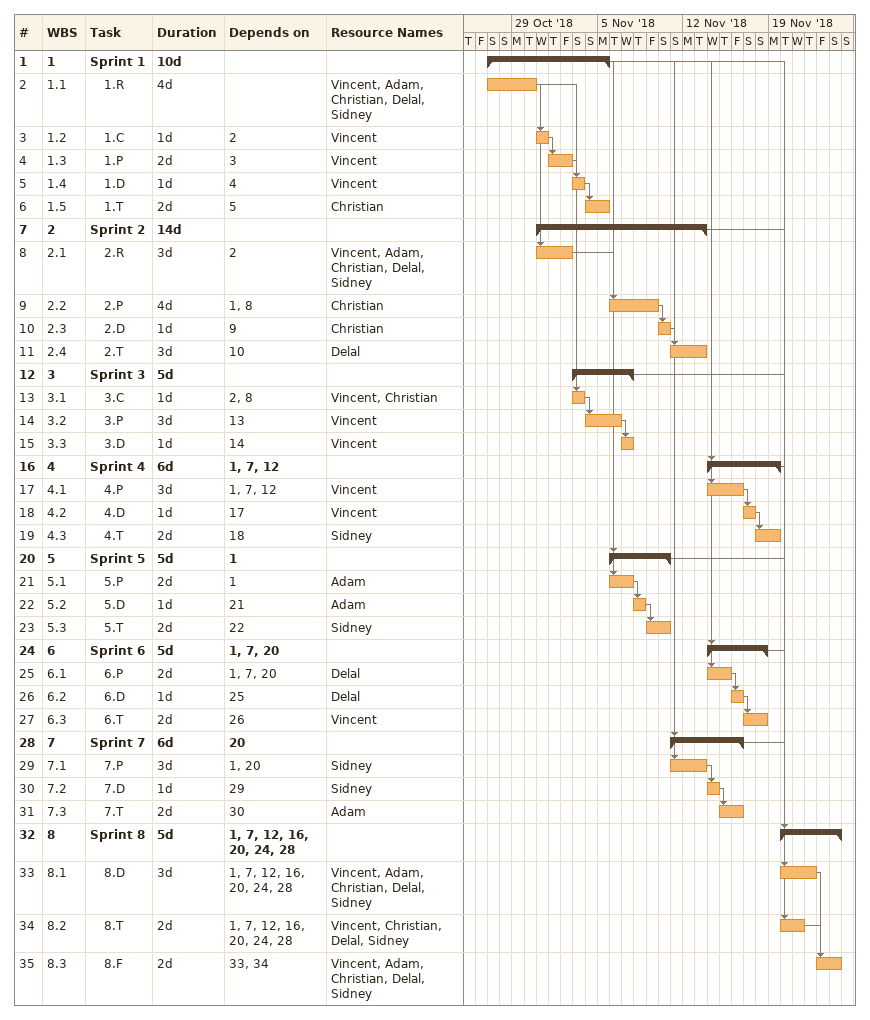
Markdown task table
| ID | WBS | Task | Duration | Start | Finish | Predecessors | Resources |
|---|---|---|---|---|---|---|---|
| 1 | 1 | **Sprint 1** | 10d | 2018-10-27 | 2018-11-05 |  |  |
| 2 | 1.1 | 1.R | 4d | 2018-10-27 | 2018-10-30 |  | Vincent, Adam, Christian, Delal, Sidney |
| 3 | 1.2 | 1.C | 1d | 2018-10-31 | 2018-10-31 | 2 | Vincent |
| 4 | 1.3 | 1.P | 2d | 2018-11-01 | 2018-11-02 | 3 | Vincent |
| 5 | 1.4 | 1.D | 1d | 2018-11-03 | 2018-11-03 | 4 | Vincent |
| 6 | 1.5 | 1.T | 2d | 2018-11-04 | 2018-11-05 | 5 | Christian |
| 7 | 2 | **Sprint 2** | 14d | 2018-10-31 | 2018-11-13 |  |  |
| 8 | 2.1 | 2.R | 3d | 2018-10-31 | 2018-11-02 | 2 | Vincent, Adam, Christian, Delal, Sidney |
| 9 | 2.2 | 2.P | 4d | 2018-11-06 | 2018-11-09 | 1, 8 | Christian |
| 10 | 2.3 | 2.D | 1d | 2018-11-10 | 2018-11-10 | 9 | Christian |
| 11 | 2.4 | 2.T | 3d | 2018-11-11 | 2018-11-13 | 10 | Delal |
| 12 | 3 | **Sprint 3** | 5d | 2018-11-03 | 2018-11-07 |  |  |
| 13 | 3.1 | 3.C | 1d | 2018-11-03 | 2018-11-03 | 2, 8 | Vincent, Christian |
| 14 | 3.2 | 3.P | 3d | 2018-11-04 | 2018-11-06 | 13 | Vincent |
| 15 | 3.3 | 3.D | 1d | 2018-11-07 | 2018-11-07 | 14 | Vincent |
| 16 | 4 | **Sprint 4** | 6d | 2018-11-14 | 2018-11-19 | 1, 7, 12 |  |
| 17 | 4.1 | 4.P | 3d | 2018-11-14 | 2018-11-16 | 1, 7, 12 | Vincent |
| 18 | 4.2 | 4.D | 1d | 2018-11-17 | 2018-11-17 | 17 | Vincent |
| 19 | 4.3 | 4.T | 2d | 2018-11-18 | 2018-11-19 | 18 | Sidney |
| 20 | 5 | **Sprint 5** | 5d | 2018-11-06 | 2018-11-10 | 1 |  |
| 21 | 5.1 | 5.P | 2d | 2018-11-06 | 2018-11-07 | 1 | Adam |
| 22 | 5.2 | 5.D | 1d | 2018-11-08 | 2018-11-08 | 21 | Adam |
| 23 | 5.3 | 5.T | 2d | 2018-11-09 | 2018-11-10 | 22 | Sidney |
| 24 | 6 | **Sprint 6** | 5d | 2018-11-14 | 2018-11-18 | 1, 7, 20 |  |
| 25 | 6.1 | 6.P | 2d | 2018-11-14 | 2018-11-15 | 1, 7, 20 | Delal |
| 26 | 6.2 | 6.D | 1d | 2018-11-16 | 2018-11-16 | 25 | Delal |
| 27 | 6.3 | 6.T | 2d | 2018-11-17 | 2018-11-18 | 26 | Vincent |
| 28 | 7 | **Sprint 7** | 6d | 2018-11-11 | 2018-11-16 | 20 |  |
| 29 | 7.1 | 7.P | 3d | 2018-11-11 | 2018-11-13 | 1, 20 | Sidney |
| 30 | 7.2 | 7.D | 1d | 2018-11-14 | 2018-11-14 | 29 | Sidney |
| 31 | 7.3 | 7.T | 2d | 2018-11-15 | 2018-11-16 | 30 | Adam |
| 32 | 8 | **Sprint 8** | 5d | 2018-11-20 | 2018-11-24 | 1, 7, 12, 16, 20, 24, 28 |  |
| 33 | 8.1 | 8.D | 3d | 2018-11-20 | 2018-11-22 | 1, 7, 12, 16, 20, 24, 28 | Vincent, Adam, Christian, Delal, Sidney |
| 34 | 8.2 | 8.T | 2d | 2018-11-20 | 2018-11-21 | 1, 7, 12, 16, 20, 24, 28 | Vincent, Christian, Delal, Sidney |
| 35 | 8.3 | 8.F | 2d | 2018-11-23 | 2018-11-24 | 33, 34 | Vincent, Adam, Christian, Delal, Sidney |
